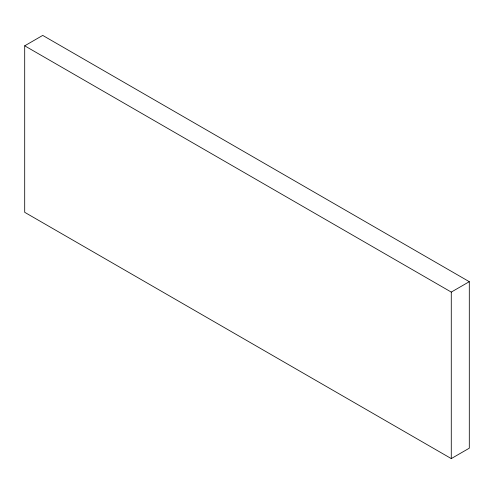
<?xml version="1.0" encoding="UTF-8"?>
<svg xmlns="http://www.w3.org/2000/svg" width="494" height="494" viewBox="0 0 494 494"><rect width="100%" height="100%" fill="white"/><g stroke="black" fill="none" stroke-linecap="round" stroke-linejoin="round"><path stroke-width="0.74" d="M24.7 45.812L42.725 35.407L469.3 281.685L469.3 448.188L451.275 458.593L24.7 212.315L24.7 45.812L451.275 292.09L469.3 281.685M451.275 292.09L451.275 458.593"/></g></svg>
